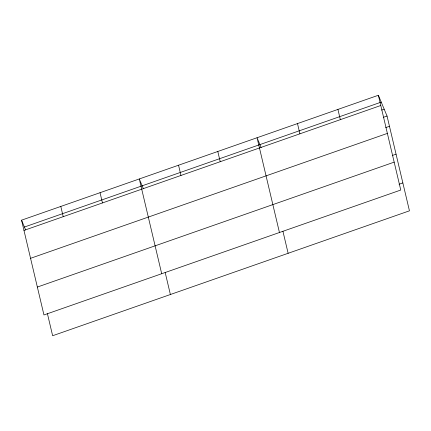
<?xml version="1.0" encoding="UTF-8"?>
<svg xmlns="http://www.w3.org/2000/svg" width="431" height="431" viewBox="0 0 431 431"><rect width="100%" height="100%" fill="white"/><g stroke="black" fill="none" stroke-linecap="round" stroke-linejoin="round"><path stroke-width="0.65" d="M378.364 95.262L400.765 190.039L43.951 314.953L21.55 220.176L378.364 95.262L387.049 116.047L409.45 210.824L52.636 335.738L47.421 313.676M24.416 227.035L381.23 102.12M23.969 230.413L380.783 105.498M381.656 110.072L384.183 109.188M383.256 117.372L387.049 116.047M385.675 127.608L389.468 126.283M30.563 258.309L387.377 133.394M392.269 155.51L396.062 154.179M37.357 287.057L394.171 162.142M399.063 184.252L402.856 182.922M261.143 147.537L257.048 137.737L279.45 232.508M143.394 188.756L139.299 178.957L161.7 273.733M21.55 220.176L25.644 229.982M337.926 109.42L340.345 119.656M297.487 123.578L299.906 133.815M282.919 231.231L288.134 253.293M217.795 151.475L220.219 161.711M178.547 165.213L180.966 175.449M165.17 272.457L170.385 294.513M100.051 192.695L102.47 202.931M60.798 206.438L63.217 216.674"/></g></svg>
